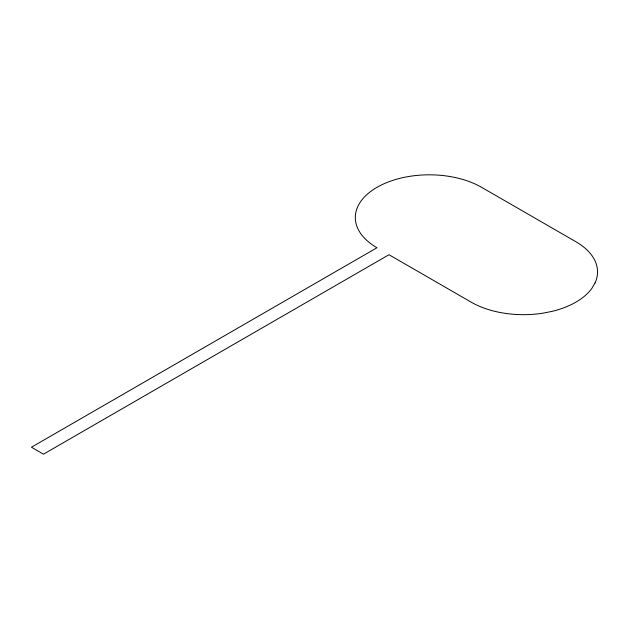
<?xml version="1.0" encoding="UTF-8"?>
<svg xmlns="http://www.w3.org/2000/svg" width="629" height="629" viewBox="0 0 629 629"><rect width="100%" height="100%" fill="white"/><g stroke="black" fill="none" stroke-linecap="round" stroke-linejoin="round"><path stroke-width="0.94" d="M595.026 282.995L591.913 288.294A74.033 42.741 0 0 1 551.853 311.426L542.678 313.218A74.033 42.741 0 0 1 471.168 302.156L388.981 254.714L43.487 454.177L31.45 447.227L376.975 247.74A73.986 42.717 0 0 1 376.991 187.324A73.986 42.717 0 0 1 481.641 187.348L575.865 241.717A74.033 42.741 0 0 1 595.026 282.995"/></g></svg>
